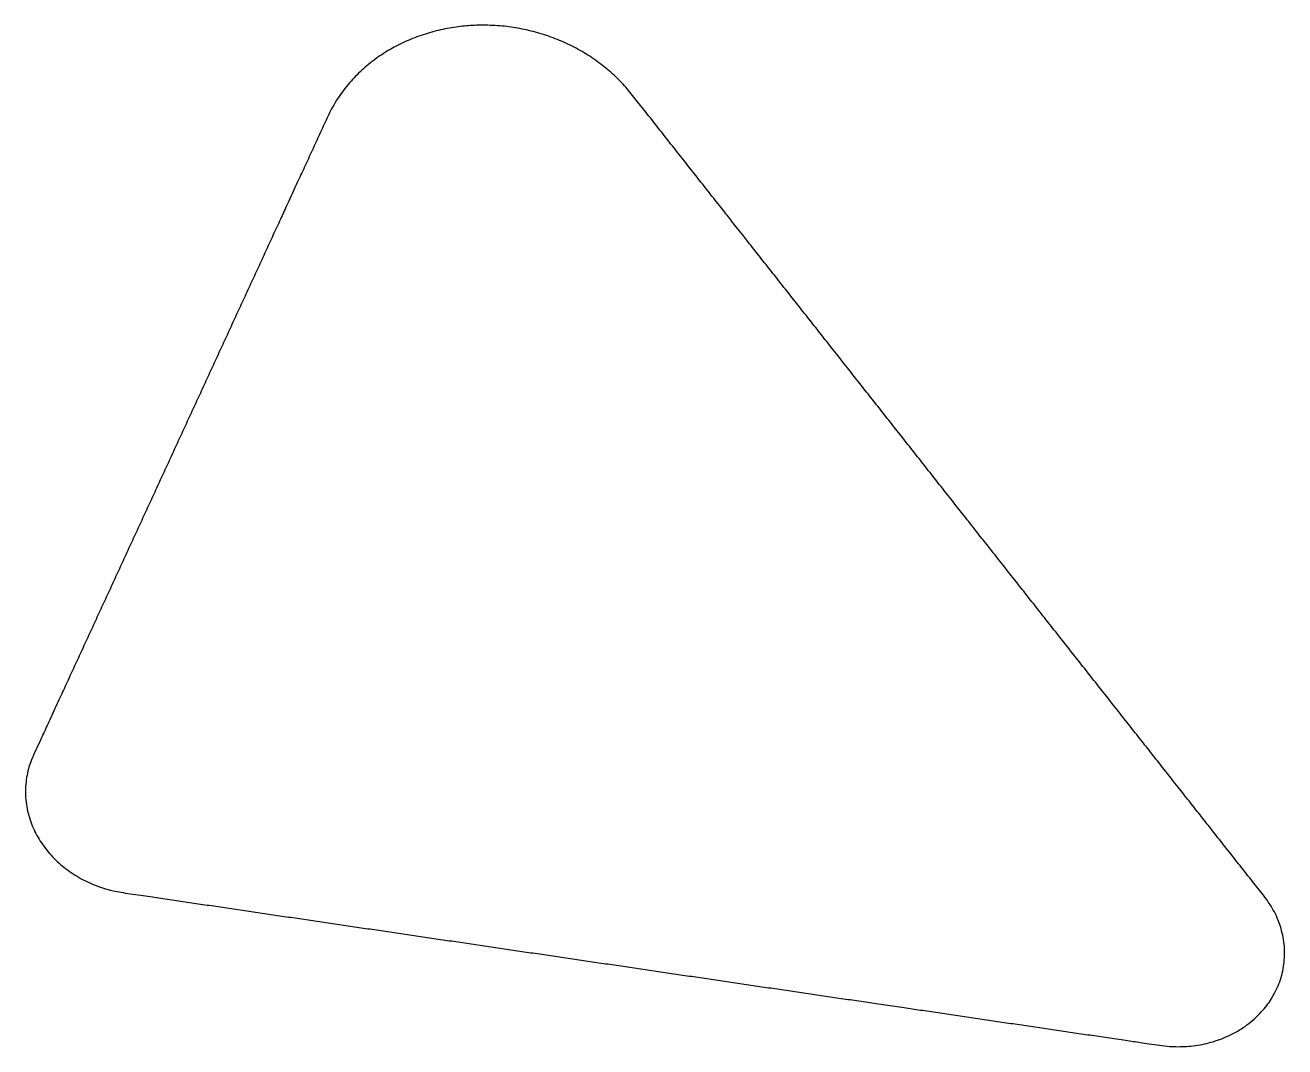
# Model space of a CAD drawing. Header units: millimetres. Extents: x 233 to 484, y 78 to 282.
import ezdxf

# ---------------------------------------------------------------- set-up
doc = ezdxf.new("R2010")
doc.units = ezdxf.units.MM
doc.header["$MEASUREMENT"] = 0
doc.layers.add('Constraint Curves', color=7, linetype='Continuous', true_color=0xfd0000)

msp = doc.modelspace()

# ---------------------------------------------------------------- linework, layer by layer
at = {"layer": 'Constraint Curves'}
msp.add_open_spline([(476.99, 82.67, 300), (476.01, 81.88, 300), (474.12, 80.71, 300), (470.77, 79.24, 300), (467.31, 78.35, 300), (463.63, 78, 300), (460.47, 78.11, 300), (455.87, 78.85, 300), (453.48, 79.19, 300), (449.67, 79.75, 300), (446.24, 80.26, 300), (442.71, 80.78, 300), (439.2, 81.29, 300), (435.69, 81.81, 300), (432.18, 82.33, 300), (428.67, 82.84, 300), (425.16, 83.36, 300), (421.65, 83.88, 300), (418.13, 84.4, 300), (414.66, 84.91, 300), (411, 85.45, 300), (408.03, 85.88, 300), (403.98, 86.48, 300), (400.62, 86.98, 300), (397.07, 87.5, 300), (393.57, 88.01, 300), (390.06, 88.53, 300), (386.55, 89.05, 300), (383.04, 89.57, 300), (379.52, 90.08, 300), (376.01, 90.6, 300), (372.5, 91.12, 300), (368.99, 91.63, 300), (365.48, 92.15, 300), (361.97, 92.67, 300), (358.46, 93.18, 300), (354.95, 93.7, 300), (351.44, 94.22, 300), (347.93, 94.74, 300), (344.42, 95.25, 300), (340.91, 95.77, 300), (337.4, 96.29, 300), (333.89, 96.8, 300), (330.38, 97.32, 300), (326.87, 97.84, 300), (323.36, 98.36, 300), (319.85, 98.87, 300), (316.34, 99.39, 300), (312.83, 99.91, 300), (309.32, 100.42, 300), (305.81, 100.94, 300), (302.3, 101.46, 300), (298.79, 101.97, 300), (295.28, 102.49, 300), (291.77, 103.01, 300), (288.26, 103.53, 300), (284.75, 104.04, 300), (281.24, 104.56, 300), (277.73, 105.08, 300), (274.22, 105.59, 300), (270.71, 106.11, 300), (267.19, 106.63, 300), (263.7, 107.14, 300), (260.11, 107.67, 300), (256.89, 108.15, 300), (252.3, 108.79, 300), (249.85, 109.28, 300), (246.46, 110.4, 300), (242.96, 112.21, 300), (240.09, 114.36, 300), (237.66, 116.8, 300), (235.58, 119.79, 300), (234.17, 122.78, 300), (233.25, 126.37, 300), (233.08, 129.91, 300), (233.73, 133.63, 300), (234.72, 136.1, 300), (236.63, 140.15, 300), (237.75, 142.61, 300), (239.53, 146.47, 300), (240.93, 149.52, 300), (242.44, 152.79, 300), (243.92, 156, 300), (245.41, 159.22, 300), (246.89, 162.45, 300), (248.37, 165.67, 300), (249.86, 168.89, 300), (251.34, 172.11, 300), (252.83, 175.34, 300), (254.31, 178.56, 300), (255.8, 181.78, 300), (257.28, 185.01, 300), (258.77, 188.23, 300), (260.25, 191.45, 300), (261.73, 194.67, 300), (263.22, 197.9, 300), (264.7, 201.12, 300), (266.19, 204.34, 300), (267.67, 207.56, 300), (269.16, 210.79, 300), (270.64, 214.01, 300), (272.13, 217.23, 300), (273.61, 220.45, 300), (275.09, 223.68, 300), (276.58, 226.9, 300), (278.06, 230.12, 300), (279.55, 233.34, 300), (281.04, 236.58, 300), (282.49, 239.74, 300), (284.1, 243.22, 300), (285.13, 245.47, 300), (287.06, 249.66, 300), (288.43, 252.63, 300), (289.95, 255.92, 300), (291.41, 259.11, 300), (292.94, 262.41, 300), (294.29, 265.36, 300), (296.31, 268.5, 300), (298.66, 271.27, 300), (301.09, 273.59, 300), (304.28, 275.96, 300), (306.96, 277.53, 300), (310.33, 279.1, 300), (313.73, 280.26, 300), (317.19, 281.09, 300), (320.85, 281.59, 300), (323.71, 281.75, 300), (327.87, 281.62, 300), (331.24, 281.16, 300), (334.86, 280.37, 300), (338.37, 279.23, 300), (341.75, 277.77, 300), (344.94, 276.02, 300), (347.88, 274, 300), (350.55, 271.76, 300), (352.89, 269.37, 300), (354.95, 266.74, 300), (357.18, 263.91, 300), (359.37, 261.14, 300), (361.57, 258.35, 300), (363.76, 255.56, 300), (365.96, 252.78, 300), (368.17, 249.98, 300), (370.33, 247.24, 300), (372.66, 244.28, 300), (374.34, 242.14, 300), (377.05, 238.71, 300), (379.11, 236.09, 300), (381.35, 233.26, 300), (383.53, 230.49, 300), (385.73, 227.7, 300), (387.93, 224.91, 300), (390.13, 222.13, 300), (392.32, 219.34, 300), (394.52, 216.55, 300), (396.72, 213.77, 300), (398.91, 210.98, 300), (401.11, 208.19, 300), (403.31, 205.41, 300), (405.5, 202.62, 300), (407.7, 199.84, 300), (409.9, 197.05, 300), (412.09, 194.26, 300), (414.29, 191.47, 300), (416.48, 188.7, 300), (418.71, 185.87, 300), (420.78, 183.24, 300), (423.44, 179.87, 300), (425.18, 177.67, 300), (427.5, 174.73, 300), (429.66, 171.98, 300), (431.86, 169.19, 300), (434.07, 166.39, 300), (436.23, 163.65, 300), (438.56, 160.69, 300), (440.62, 158.08, 300), (442.85, 155.24, 300), (445.04, 152.47, 300), (447.24, 149.68, 300), (449.44, 146.9, 300), (451.63, 144.11, 300), (453.83, 141.32, 300), (456.03, 138.54, 300), (458.22, 135.75, 300), (460.42, 132.96, 300), (462.62, 130.18, 300), (464.81, 127.39, 300), (467.01, 124.6, 300), (469.21, 121.82, 300), (471.4, 119.03, 300), (473.6, 116.24, 300), (475.8, 113.46, 300), (477.99, 110.66, 300), (480.22, 107.93, 300), (482.2, 104.98, 300), (483.53, 101.63, 300), (484.21, 98.06, 300), (484.1, 94.42, 300), (483.28, 90.99, 300), (481.67, 87.73, 300), (480.03, 85.42, 300), (477.98, 83.45, 300), (476.99, 82.67, 300)], degree=3, dxfattribs=at)

doc.saveas('drawing.dxf')
